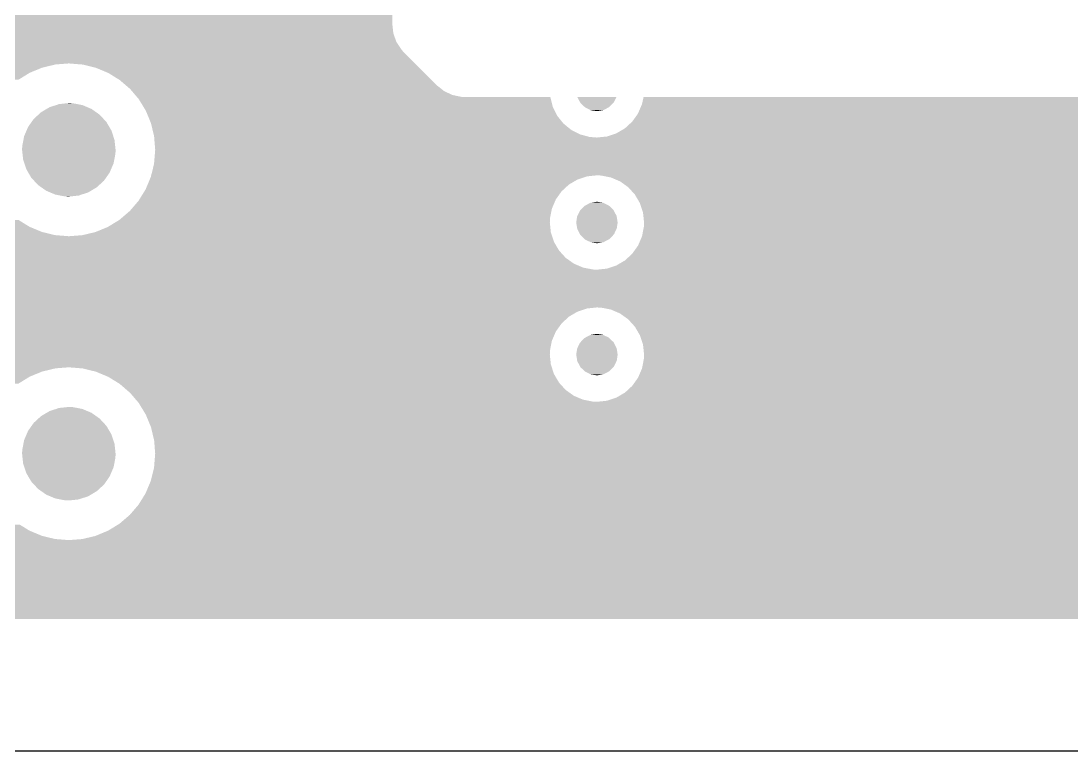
# Model space of a CAD drawing. Extents: x 295 to 953, y 10 to 290.
# Drawn here: x 651.95 to 672.15, y 70 to 84.03 of the extents above; entities that cross this region are included whole.
import ezdxf

# ---------------------------------------------------------------- set-up
doc = ezdxf.new("R2010")
doc.units = 0
doc.header["$LTSCALE"] = 5
doc.header["$MEASUREMENT"] = 0
doc.layers.add('FROMC1', color=7, linetype='CONTINUOUS')

msp = doc.modelspace()

# ---------------------------------------------------------------- linework, layer by layer
at = {"layer": 'FROMC1'}
msp.add_line((586.477, 70), (794.473, 70), dxfattribs=at)
msp.add_line((586.477, 70), (794.473, 70), dxfattribs=at)
for points in [[(600.798, 83.97), (600.798, 86.238), (659.091, 83.97), (659.091, 86.238)], [(600.798, 83.795), (600.798, 83.97), (659.111, 83.795), (659.091, 83.97)], [(600.798, 83.63), (600.798, 83.795), (659.17, 83.63), (659.111, 83.795)], [(600.798, 83.607), (600.798, 83.63), (659.186, 83.607), (659.17, 83.63)], [(606.592, 83.603), (606.513, 83.607), (659.188, 83.603), (659.186, 83.607)], [(606.781, 83.566), (606.592, 83.603), (659.212, 83.566), (659.188, 83.603)], [(606.957, 83.491), (606.781, 83.566), (659.262, 83.491), (659.212, 83.566)], [(606.967, 83.483), (606.957, 83.491), (659.266, 83.483), (659.262, 83.491)], [(607.04, 83.431), (606.967, 83.483), (659.314, 83.431), (659.266, 83.483)], [(607.113, 83.38), (607.04, 83.431), (659.365, 83.38), (659.314, 83.431)], [(607.242, 83.238), (607.113, 83.38), (659.507, 83.238), (659.365, 83.38)], [(607.254, 83.218), (607.242, 83.238), (659.527, 83.218), (659.507, 83.238)], [(642.956, 83.198), (642.708, 83.218), (652.609, 83.198), (652.868, 83.218)], [(642.977, 83.196), (642.956, 83.198), (652.602, 83.196), (652.609, 83.198)], [(643.216, 83.137), (642.977, 83.196), (652.356, 83.137), (652.602, 83.196)], [(643.229, 83.134), (643.216, 83.137), (652.348, 83.134), (652.356, 83.137)], [(643.457, 83.039), (643.229, 83.134), (652.116, 83.039), (652.348, 83.134)], [(643.468, 83.034), (643.457, 83.039), (652.108, 83.034), (652.116, 83.039)], [(643.679, 82.903), (643.468, 83.034), (651.895, 82.903), (652.108, 83.034)], [(653.137, 83.196), (652.868, 83.218), (659.549, 83.196), (659.527, 83.218)], [(653.389, 83.134), (653.137, 83.196), (659.611, 83.134), (659.549, 83.196)], [(653.628, 83.034), (653.389, 83.134), (659.711, 83.034), (659.611, 83.134)], [(653.849, 82.897), (653.628, 83.034), (659.848, 82.897), (659.711, 83.034)], [(653.966, 82.796), (653.849, 82.897), (659.949, 82.796), (659.848, 82.897)], [(654.046, 82.728), (653.966, 82.796), (660.035, 82.728), (659.949, 82.796)], [(654.081, 82.687), (654.046, 82.728), (660.086, 82.687), (660.035, 82.728)], [(654.144, 82.612), (654.081, 82.687), (660.245, 82.612), (660.086, 82.687)], [(652.622, 82.417), (652.678, 82.436), (653.129, 82.417), (653.032, 82.436)], [(652.678, 82.436), (652.839, 82.453), (653.032, 82.436), (652.941, 82.453)], [(652.839, 82.453), (652.868, 82.456), (652.941, 82.453), (652.868, 82.456)], [(654.175, 82.576), (654.144, 82.612), (660.417, 82.576), (660.245, 82.612)], [(654.177, 82.573), (654.175, 82.576), (660.488, 82.573), (660.417, 82.576)], [(654.178, 82.573), (654.177, 82.573), (662.13, 82.573), (662.129, 82.573)], [(654.214, 82.53), (654.178, 82.573), (662.141, 82.53), (662.13, 82.573)], [(654.301, 82.387), (654.214, 82.53), (662.177, 82.387), (662.141, 82.53)], [(662.65, 82.572), (662.65, 82.573), (663.405, 82.572), (663.405, 82.573)], [(662.703, 82.471), (662.65, 82.572), (663.354, 82.471), (663.405, 82.572)], [(662.709, 82.46), (662.703, 82.471), (663.344, 82.46), (663.354, 82.471)], [(662.792, 82.38), (662.709, 82.46), (663.265, 82.38), (663.344, 82.46)], [(663.874, 82.387), (663.894, 82.432), (673.607, 82.387), (673.595, 82.432)], [(663.894, 82.432), (663.925, 82.573), (673.595, 82.432), (673.56, 82.573)], [(663.925, 82.573), (663.926, 82.573), (673.56, 82.573), (673.559, 82.573)], [(652.192, 82.15), (652.282, 82.233), (653.537, 82.15), (653.46, 82.233)], [(652.282, 82.233), (652.332, 82.279), (653.46, 82.233), (653.395, 82.279)], [(652.332, 82.279), (652.44, 82.343), (653.395, 82.279), (653.304, 82.343)], [(652.44, 82.343), (652.496, 82.376), (653.304, 82.343), (653.226, 82.376)], [(652.496, 82.376), (652.622, 82.417), (653.226, 82.376), (653.129, 82.417)], [(654.349, 82.308), (654.301, 82.387), (662.215, 82.308), (662.177, 82.387)], [(654.388, 82.215), (654.349, 82.308), (662.261, 82.215), (662.215, 82.308)], [(662.8, 82.372), (662.792, 82.38), (663.251, 82.372), (663.265, 82.38)], [(662.907, 82.321), (662.8, 82.372), (663.153, 82.321), (663.251, 82.372)], [(662.915, 82.317), (662.907, 82.321), (663.128, 82.317), (663.153, 82.321)], [(663.028, 82.301), (662.915, 82.317), (663.028, 82.301), (663.128, 82.317)], [(663.789, 82.215), (663.818, 82.256), (673.691, 82.215), (673.671, 82.256)], [(663.818, 82.256), (663.874, 82.387), (673.671, 82.256), (673.607, 82.387)], [(652.082, 81.994), (652.151, 82.093), (653.648, 81.994), (653.59, 82.093)], [(652.151, 82.093), (652.192, 82.15), (653.59, 82.093), (653.537, 82.15)], [(654.448, 82.068), (654.388, 82.215), (662.378, 82.068), (662.261, 82.215)], [(654.449, 82.065), (654.448, 82.068), (662.381, 82.065), (662.378, 82.068)], [(654.478, 81.943), (654.449, 82.065), (662.529, 81.943), (662.381, 82.065)], [(663.566, 81.97), (663.669, 82.065), (673.925, 81.97), (673.811, 82.065)], [(663.669, 82.065), (663.707, 82.1), (673.811, 82.065), (673.783, 82.1)], [(663.707, 82.1), (663.789, 82.215), (673.783, 82.1), (673.691, 82.215)], [(651.994, 81.747), (652.007, 81.818), (653.746, 81.747), (653.723, 81.818)], [(652.007, 81.818), (652.054, 81.928), (653.723, 81.818), (653.687, 81.928)], [(652.054, 81.928), (652.082, 81.994), (653.687, 81.928), (653.648, 81.994)], [(654.499, 81.855), (654.478, 81.943), (662.699, 81.855), (662.529, 81.943)], [(654.508, 81.816), (654.499, 81.855), (662.843, 81.816), (662.699, 81.855)], [(654.509, 81.805), (654.508, 81.816), (662.884, 81.805), (662.843, 81.816)], [(663.135, 81.805), (663.218, 81.813), (674.314, 81.805), (674.281, 81.813)], [(663.218, 81.813), (663.344, 81.855), (674.281, 81.813), (674.129, 81.855)], [(663.344, 81.855), (663.4, 81.873), (674.129, 81.855), (674.093, 81.873)], [(663.4, 81.873), (663.519, 81.943), (674.093, 81.873), (673.959, 81.943)], [(663.519, 81.943), (663.566, 81.97), (673.959, 81.943), (673.925, 81.97)], [(651.968, 81.557), (651.971, 81.631), (653.767, 81.557), (653.759, 81.631)], [(651.971, 81.631), (651.994, 81.747), (653.759, 81.631), (653.746, 81.747)], [(654.51, 81.793), (654.509, 81.805), (663.028, 81.793), (662.884, 81.805)], [(654.514, 81.74), (654.51, 81.793), (687.281, 81.74), (687.502, 81.793)], [(654.522, 81.642), (654.514, 81.74), (687.041, 81.642), (687.281, 81.74)], [(654.529, 81.557), (654.522, 81.642), (686.903, 81.557), (687.041, 81.642)], [(663.028, 81.793), (663.135, 81.805), (674.458, 81.793), (674.314, 81.805)], [(651.976, 81.483), (651.968, 81.557), (653.764, 81.483), (653.767, 81.557)], [(651.989, 81.367), (651.976, 81.483), (653.742, 81.367), (653.764, 81.483)], [(654.511, 81.338), (654.525, 81.506), (686.622, 81.338), (686.82, 81.506)], [(654.525, 81.506), (654.529, 81.557), (686.82, 81.506), (686.903, 81.557)], [(652.012, 81.296), (651.989, 81.367), (653.728, 81.296), (653.742, 81.367)], [(652.049, 81.186), (652.012, 81.296), (653.681, 81.186), (653.728, 81.296)], [(654.471, 81.141), (654.507, 81.288), (686.452, 81.141), (686.578, 81.288)], [(654.507, 81.288), (654.511, 81.338), (686.578, 81.288), (686.622, 81.338)], [(652.087, 81.12), (652.049, 81.186), (653.653, 81.12), (653.681, 81.186)], [(652.145, 81.021), (652.087, 81.12), (653.584, 81.021), (653.653, 81.12)], [(652.198, 80.964), (652.145, 81.021), (653.544, 80.964), (653.584, 81.021)], [(654.424, 80.987), (654.445, 81.036), (662.655, 80.987), (662.804, 81.036)], [(654.445, 81.036), (654.447, 81.047), (662.804, 81.036), (662.837, 81.047)], [(654.447, 81.047), (654.452, 81.067), (662.837, 81.047), (663.028, 81.067)], [(654.452, 81.067), (654.471, 81.141), (686.406, 81.067), (686.452, 81.141)], [(663.107, 81.063), (663.028, 81.067), (686.404, 81.063), (686.406, 81.067)], [(663.296, 81.026), (663.107, 81.063), (686.381, 81.026), (686.404, 81.063)], [(663.472, 80.951), (663.296, 81.026), (686.334, 80.951), (686.381, 81.026)], [(652.275, 80.881), (652.198, 80.964), (653.453, 80.881), (653.544, 80.964)], [(652.34, 80.835), (652.275, 80.881), (653.403, 80.835), (653.453, 80.881)], [(652.431, 80.771), (652.34, 80.835), (653.295, 80.771), (653.403, 80.835)], [(654.344, 80.796), (654.384, 80.89), (662.387, 80.796), (662.489, 80.89)], [(654.384, 80.89), (654.424, 80.987), (662.489, 80.89), (662.655, 80.987)], [(663.514, 80.921), (663.472, 80.951), (686.316, 80.921), (686.334, 80.951)], [(663.628, 80.84), (663.514, 80.921), (686.282, 80.84), (686.316, 80.921)], [(663.757, 80.698), (663.628, 80.84), (686.222, 80.698), (686.282, 80.84)], [(652.509, 80.738), (652.431, 80.771), (653.239, 80.738), (653.295, 80.771)], [(652.606, 80.697), (652.509, 80.738), (653.113, 80.697), (653.239, 80.738)], [(652.703, 80.678), (652.606, 80.697), (653.057, 80.678), (653.113, 80.697)], [(652.794, 80.661), (652.703, 80.678), (652.896, 80.661), (653.057, 80.678)], [(652.868, 80.658), (652.794, 80.661), (652.868, 80.658), (652.896, 80.661)], [(654.208, 80.576), (654.225, 80.604), (662.225, 80.576), (662.237, 80.604)], [(654.225, 80.604), (654.322, 80.76), (662.237, 80.604), (662.348, 80.76)], [(654.322, 80.76), (654.344, 80.796), (662.348, 80.76), (662.387, 80.796)], [(663.767, 80.681), (663.757, 80.698), (686.215, 80.681), (686.222, 80.698)], [(663.854, 80.533), (663.767, 80.681), (686.179, 80.533), (686.215, 80.681)], [(654.038, 80.379), (654.081, 80.428), (662.152, 80.379), (662.161, 80.428)], [(654.081, 80.428), (654.208, 80.576), (662.161, 80.428), (662.225, 80.576)], [(662.71, 80.398), (662.79, 80.48), (663.348, 80.398), (663.263, 80.48)], [(662.79, 80.48), (662.802, 80.486), (663.263, 80.48), (663.257, 80.486)], [(662.802, 80.486), (662.902, 80.539), (663.257, 80.486), (663.149, 80.539)], [(662.902, 80.539), (662.922, 80.542), (663.149, 80.539), (663.143, 80.542)], [(662.922, 80.542), (663.028, 80.559), (663.143, 80.542), (663.028, 80.559)], [(663.888, 80.429), (663.854, 80.533), (686.153, 80.429), (686.179, 80.533)], [(663.914, 80.351), (663.888, 80.429), (686.147, 80.351), (686.153, 80.429)], [(643.467, 80.08), (643.681, 80.211), (652.107, 80.08), (651.896, 80.211)], [(653.758, 80.16), (653.841, 80.211), (662.121, 80.16), (662.123, 80.211)], [(653.841, 80.211), (653.875, 80.24), (662.123, 80.211), (662.124, 80.24)], [(653.875, 80.24), (654.038, 80.379), (662.124, 80.24), (662.152, 80.379)], [(662.629, 80.16), (662.646, 80.275), (663.426, 80.16), (663.408, 80.275)], [(662.646, 80.275), (662.651, 80.285), (663.408, 80.275), (663.406, 80.285)], [(662.651, 80.285), (662.701, 80.389), (663.406, 80.285), (663.352, 80.389)], [(662.701, 80.389), (662.71, 80.398), (663.352, 80.389), (663.348, 80.398)], [(663.934, 80.16), (663.914, 80.351), (686.131, 80.16), (686.147, 80.351)], [(643.227, 79.98), (643.459, 80.075), (652.346, 79.98), (652.118, 80.075)], [(643.459, 80.075), (643.467, 80.08), (652.118, 80.075), (652.107, 80.08)], [(653.379, 79.976), (653.619, 80.075), (662.14, 79.976), (662.13, 80.075)], [(653.619, 80.075), (653.758, 80.16), (662.13, 80.075), (662.121, 80.16)], [(662.647, 80.045), (662.629, 80.16), (663.409, 80.045), (663.426, 80.16)], [(662.649, 80.035), (662.647, 80.045), (663.404, 80.035), (663.409, 80.045)], [(662.703, 79.931), (662.649, 80.035), (663.354, 79.931), (663.404, 80.035)], [(663.896, 79.901), (663.931, 80.08), (686.152, 79.901), (686.138, 80.08)], [(663.931, 80.08), (663.934, 80.16), (686.138, 80.08), (686.131, 80.16)], [(614.361, 79.787), (614.325, 79.896), (662.201, 79.787), (662.165, 79.896)], [(642.708, 79.896), (642.966, 79.916), (652.868, 79.896), (652.619, 79.916)], [(642.966, 79.916), (642.973, 79.918), (652.619, 79.916), (652.598, 79.918)], [(642.973, 79.918), (643.219, 79.976), (652.598, 79.918), (652.359, 79.976)], [(643.219, 79.976), (643.227, 79.98), (652.359, 79.976), (652.346, 79.98)], [(652.868, 79.896), (653.126, 79.916), (662.165, 79.896), (662.159, 79.916)], [(653.126, 79.916), (653.349, 79.969), (662.159, 79.916), (662.141, 79.969)], [(653.349, 79.969), (653.379, 79.976), (662.141, 79.969), (662.14, 79.976)], [(662.707, 79.922), (662.703, 79.931), (663.345, 79.922), (663.354, 79.931)], [(662.792, 79.84), (662.707, 79.922), (663.265, 79.84), (663.345, 79.922)], [(662.798, 79.834), (662.792, 79.84), (663.253, 79.834), (663.265, 79.84)], [(662.906, 79.781), (662.798, 79.834), (663.153, 79.781), (663.253, 79.834)], [(663.818, 79.716), (663.894, 79.892), (686.196, 79.716), (686.154, 79.892)], [(663.894, 79.892), (663.896, 79.901), (686.154, 79.892), (686.152, 79.901)], [(614.384, 79.716), (614.361, 79.787), (662.243, 79.716), (662.201, 79.787)], [(614.394, 79.622), (614.384, 79.716), (662.298, 79.622), (662.243, 79.716)], [(614.404, 79.525), (614.394, 79.622), (662.386, 79.525), (662.298, 79.622)], [(662.913, 79.778), (662.906, 79.781), (663.133, 79.778), (663.153, 79.781)], [(663.028, 79.761), (662.913, 79.778), (663.028, 79.761), (663.133, 79.778)], [(663.707, 79.56), (663.77, 79.649), (686.249, 79.56), (686.212, 79.649)], [(663.77, 79.649), (663.818, 79.716), (686.212, 79.649), (686.196, 79.716)], [(614.386, 79.369), (614.401, 79.445), (662.583, 79.369), (662.477, 79.445)], [(614.401, 79.445), (614.402, 79.48), (662.477, 79.445), (662.427, 79.48)], [(614.402, 79.48), (614.404, 79.525), (662.427, 79.48), (662.386, 79.525)], [(663.4, 79.333), (663.529, 79.409), (686.357, 79.333), (686.311, 79.409)], [(663.529, 79.409), (663.566, 79.43), (686.311, 79.409), (686.302, 79.43)], [(663.566, 79.43), (663.707, 79.56), (686.302, 79.43), (686.249, 79.56)], [(614.288, 79.081), (614.334, 79.187), (686.536, 79.081), (686.446, 79.187)], [(614.334, 79.187), (614.362, 79.253), (686.446, 79.187), (686.406, 79.253)], [(614.362, 79.253), (614.364, 79.257), (663.028, 79.253), (662.948, 79.257)], [(614.364, 79.257), (614.371, 79.294), (662.946, 79.257), (662.76, 79.294)], [(614.364, 79.257), (614.364, 79.257), (662.948, 79.257), (662.946, 79.257)], [(614.371, 79.294), (614.386, 79.369), (662.76, 79.294), (662.583, 79.369)], [(663.028, 79.253), (663.218, 79.273), (686.406, 79.253), (686.393, 79.273)], [(663.218, 79.273), (663.4, 79.333), (686.393, 79.273), (686.357, 79.333)], [(614.177, 78.925), (614.223, 78.989), (686.689, 78.925), (686.614, 78.989)], [(614.223, 78.989), (614.288, 79.081), (686.614, 78.989), (686.536, 79.081)], [(613.87, 78.698), (614.036, 78.795), (687.007, 78.698), (686.851, 78.795)], [(614.036, 78.795), (614.063, 78.82), (686.851, 78.795), (686.811, 78.82)], [(614.063, 78.82), (614.177, 78.925), (686.811, 78.82), (686.689, 78.925)], [(600.798, 78.583), (600.798, 78.618), (687.271, 78.583), (687.187, 78.618)], [(600.798, 78.527), (600.798, 78.583), (687.499, 78.527), (687.271, 78.583)], [(613.498, 78.618), (613.688, 78.638), (687.187, 78.618), (687.138, 78.638)], [(613.688, 78.638), (613.824, 78.683), (687.138, 78.638), (687.032, 78.683)], [(613.824, 78.683), (613.87, 78.698), (687.032, 78.683), (687.007, 78.698)], [(600.798, 78.507), (600.798, 78.527), (662.837, 78.507), (663.028, 78.527)], [(600.798, 78.447), (600.798, 78.507), (662.655, 78.447), (662.837, 78.507)], [(600.798, 78.35), (600.798, 78.447), (662.489, 78.35), (662.655, 78.447)], [(663.107, 78.523), (663.028, 78.527), (674.424, 78.523), (674.458, 78.527)], [(663.193, 78.507), (663.107, 78.523), (674.267, 78.507), (674.424, 78.523)], [(663.296, 78.486), (663.193, 78.507), (674.205, 78.486), (674.267, 78.507)], [(663.388, 78.447), (663.296, 78.486), (674.085, 78.447), (674.205, 78.486)], [(663.472, 78.411), (663.388, 78.447), (674.023, 78.411), (674.085, 78.447)], [(663.557, 78.35), (663.472, 78.411), (673.919, 78.35), (674.023, 78.411)], [(600.798, 78.22), (600.798, 78.35), (662.348, 78.22), (662.489, 78.35)], [(600.798, 78.064), (600.798, 78.22), (662.237, 78.064), (662.348, 78.22)], [(663.628, 78.3), (663.557, 78.35), (673.865, 78.3), (673.919, 78.35)], [(663.7, 78.22), (663.628, 78.3), (673.778, 78.22), (673.865, 78.3)], [(663.757, 78.158), (663.7, 78.22), (673.734, 78.158), (673.778, 78.22)], [(600.798, 77.888), (600.798, 78.064), (662.161, 77.888), (662.237, 78.064)], [(662.802, 77.946), (662.902, 77.999), (663.257, 77.946), (663.149, 77.999)], [(662.902, 77.999), (662.922, 78.002), (663.149, 77.999), (663.143, 78.002)], [(662.922, 78.002), (663.028, 78.019), (663.143, 78.002), (663.028, 78.019)], [(663.812, 78.064), (663.757, 78.158), (673.667, 78.064), (673.734, 78.158)], [(663.854, 77.993), (663.812, 78.064), (673.636, 77.993), (673.667, 78.064)], [(663.889, 77.888), (663.854, 77.993), (673.591, 77.888), (673.636, 77.993)], [(600.798, 77.7), (600.798, 77.888), (662.124, 77.7), (662.161, 77.888)], [(662.651, 77.745), (662.701, 77.849), (663.406, 77.745), (663.352, 77.849)], [(662.701, 77.849), (662.71, 77.858), (663.352, 77.849), (663.348, 77.858)], [(662.71, 77.858), (662.79, 77.94), (663.348, 77.858), (663.263, 77.94)], [(662.79, 77.94), (662.802, 77.946), (663.263, 77.94), (663.257, 77.946)], [(663.914, 77.811), (663.889, 77.888), (673.576, 77.811), (673.591, 77.888)], [(663.926, 77.7), (663.914, 77.811), (673.554, 77.7), (673.576, 77.811)], [(600.798, 77.62), (600.798, 77.7), (662.121, 77.62), (662.124, 77.7)], [(600.798, 77.429), (600.798, 77.62), (662.141, 77.429), (662.121, 77.62)], [(662.629, 77.62), (662.646, 77.735), (663.426, 77.62), (663.408, 77.735)], [(662.647, 77.505), (662.629, 77.62), (663.409, 77.505), (663.426, 77.62)], [(662.646, 77.735), (662.651, 77.745), (663.408, 77.735), (663.406, 77.745)], [(663.934, 77.62), (663.926, 77.7), (673.551, 77.62), (673.554, 77.7)], [(663.931, 77.54), (663.934, 77.62), (673.559, 77.54), (673.551, 77.62)], [(600.798, 77.376), (600.798, 77.429), (662.159, 77.376), (662.141, 77.429)], [(628.986, 77.356), (628.738, 77.376), (652.609, 77.356), (652.868, 77.376)], [(653.137, 77.354), (652.868, 77.376), (662.166, 77.354), (662.159, 77.376)], [(662.649, 77.495), (662.647, 77.505), (663.404, 77.495), (663.409, 77.505)], [(662.703, 77.391), (662.649, 77.495), (663.354, 77.391), (663.404, 77.495)], [(662.707, 77.382), (662.703, 77.391), (663.345, 77.382), (663.354, 77.391)], [(662.792, 77.3), (662.707, 77.382), (663.265, 77.3), (663.345, 77.382)], [(663.894, 77.352), (663.909, 77.429), (673.596, 77.352), (673.571, 77.429)], [(663.909, 77.429), (663.931, 77.54), (673.571, 77.429), (673.559, 77.54)], [(629.007, 77.354), (628.986, 77.356), (652.602, 77.354), (652.609, 77.356)], [(629.246, 77.295), (629.007, 77.354), (652.356, 77.295), (652.602, 77.354)], [(629.259, 77.292), (629.246, 77.295), (652.348, 77.292), (652.356, 77.295)], [(629.487, 77.197), (629.259, 77.292), (652.116, 77.197), (652.348, 77.292)], [(629.498, 77.192), (629.487, 77.197), (652.108, 77.192), (652.116, 77.197)], [(629.709, 77.061), (629.498, 77.192), (651.895, 77.061), (652.108, 77.192)], [(653.389, 77.292), (653.137, 77.354), (662.186, 77.292), (662.166, 77.354)], [(653.496, 77.247), (653.389, 77.292), (662.201, 77.247), (662.186, 77.292)], [(653.628, 77.192), (653.496, 77.247), (662.233, 77.192), (662.201, 77.247)], [(653.806, 77.082), (653.628, 77.192), (662.298, 77.082), (662.233, 77.192)], [(662.798, 77.294), (662.792, 77.3), (663.253, 77.294), (663.265, 77.3)], [(662.906, 77.241), (662.798, 77.294), (663.153, 77.241), (663.253, 77.294)], [(662.913, 77.238), (662.906, 77.241), (663.133, 77.238), (663.153, 77.241)], [(663.028, 77.221), (662.913, 77.238), (663.028, 77.221), (663.133, 77.238)], [(663.751, 77.082), (663.818, 77.176), (673.728, 77.082), (673.673, 77.176)], [(663.818, 77.176), (663.849, 77.247), (673.673, 77.176), (673.631, 77.247)], [(663.849, 77.247), (663.894, 77.352), (673.631, 77.247), (673.596, 77.352)], [(653.849, 77.055), (653.806, 77.082), (662.322, 77.055), (662.298, 77.082)], [(653.982, 76.94), (653.849, 77.055), (662.427, 76.94), (662.322, 77.055)], [(663.621, 76.94), (663.707, 77.02), (673.857, 76.94), (673.785, 77.02)], [(663.707, 77.02), (663.751, 77.082), (673.785, 77.02), (673.728, 77.082)], [(654.046, 76.886), (653.982, 76.94), (662.504, 76.886), (662.427, 76.94)], [(654.094, 76.829), (654.046, 76.886), (662.583, 76.829), (662.504, 76.886)], [(654.158, 76.754), (654.094, 76.829), (662.76, 76.754), (662.583, 76.829)], [(663.28, 76.754), (663.4, 76.793), (674.19, 76.754), (674.097, 76.793)], [(663.4, 76.793), (663.462, 76.829), (674.097, 76.793), (674.013, 76.829)], [(663.462, 76.829), (663.566, 76.89), (674.013, 76.829), (673.928, 76.89)], [(663.566, 76.89), (663.621, 76.94), (673.928, 76.89), (673.857, 76.94)], [(652.496, 76.534), (652.622, 76.575), (653.226, 76.534), (653.129, 76.575)], [(652.622, 76.575), (652.678, 76.594), (653.129, 76.575), (653.032, 76.594)], [(652.678, 76.594), (652.839, 76.611), (653.032, 76.594), (652.941, 76.611)], [(652.839, 76.611), (652.868, 76.614), (652.941, 76.611), (652.868, 76.614)], [(654.19, 76.717), (654.158, 76.754), (662.948, 76.717), (662.76, 76.754)], [(654.193, 76.713), (654.19, 76.717), (663.028, 76.713), (662.948, 76.717)], [(654.214, 76.688), (654.193, 76.713), (684.401, 76.688), (684.393, 76.713)], [(654.26, 76.612), (654.214, 76.688), (684.426, 76.612), (684.401, 76.688)], [(654.349, 76.466), (654.26, 76.612), (684.511, 76.466), (684.426, 76.612)], [(663.028, 76.713), (663.061, 76.717), (674.458, 76.713), (674.378, 76.717)], [(663.061, 76.717), (663.218, 76.733), (674.378, 76.717), (674.293, 76.733)], [(663.218, 76.733), (663.28, 76.754), (674.293, 76.733), (674.19, 76.754)], [(652.192, 76.308), (652.282, 76.391), (653.537, 76.308), (653.46, 76.391)], [(652.282, 76.391), (652.332, 76.437), (653.46, 76.391), (653.395, 76.437)], [(652.332, 76.437), (652.44, 76.501), (653.395, 76.437), (653.304, 76.501)], [(652.44, 76.501), (652.496, 76.534), (653.304, 76.501), (653.226, 76.534)], [(654.357, 76.447), (654.349, 76.466), (684.523, 76.447), (684.511, 76.466)], [(654.415, 76.305), (654.357, 76.447), (684.652, 76.305), (684.523, 76.447)], [(652.082, 76.152), (652.151, 76.251), (653.648, 76.152), (653.59, 76.251)], [(652.151, 76.251), (652.192, 76.308), (653.59, 76.251), (653.537, 76.308)], [(654.448, 76.226), (654.415, 76.305), (684.764, 76.226), (684.652, 76.305)], [(654.456, 76.194), (654.448, 76.226), (684.808, 76.194), (684.764, 76.226)], [(654.474, 76.119), (654.456, 76.194), (684.985, 76.119), (684.808, 76.194)], [(651.994, 75.905), (652.007, 75.976), (653.746, 75.905), (653.723, 75.976)], [(652.007, 75.976), (652.054, 76.086), (653.723, 75.976), (653.687, 76.086)], [(652.054, 76.086), (652.082, 76.152), (653.687, 76.086), (653.648, 76.152)], [(654.483, 76.082), (654.474, 76.119), (685.173, 76.082), (684.985, 76.119)], [(654.483, 76.078), (654.483, 76.082), (685.253, 76.078), (685.173, 76.082)], [(654.489, 76.055), (654.483, 76.078), (728.959, 76.055), (728.951, 76.078)], [(654.502, 76.002), (654.489, 76.055), (728.982, 76.002), (728.959, 76.055)], [(654.505, 75.987), (654.502, 76.002), (728.99, 75.987), (728.982, 76.002)], [(654.508, 75.974), (654.505, 75.987), (711.166, 75.974), (711.288, 75.987)], [(654.509, 75.967), (654.508, 75.974), (711.097, 75.967), (711.166, 75.974)], [(654.514, 75.907), (654.509, 75.967), (710.915, 75.907), (711.097, 75.967)], [(651.968, 75.715), (651.971, 75.789), (653.767, 75.715), (653.759, 75.789)], [(651.971, 75.789), (651.994, 75.905), (653.759, 75.789), (653.746, 75.905)], [(654.521, 75.81), (654.514, 75.907), (710.749, 75.81), (710.915, 75.907)], [(654.529, 75.715), (654.521, 75.81), (710.646, 75.715), (710.749, 75.81)], [(651.976, 75.641), (651.968, 75.715), (653.764, 75.641), (653.767, 75.715)], [(651.989, 75.525), (651.976, 75.641), (653.742, 75.525), (653.764, 75.641)], [(654.513, 75.524), (654.526, 75.68), (710.497, 75.524), (710.608, 75.68)], [(654.526, 75.68), (654.529, 75.715), (710.608, 75.68), (710.646, 75.715)], [(652.012, 75.454), (651.989, 75.525), (653.728, 75.454), (653.742, 75.525)], [(652.049, 75.344), (652.012, 75.454), (653.681, 75.344), (653.728, 75.454)], [(654.483, 75.348), (654.507, 75.446), (710.421, 75.348), (710.463, 75.446)], [(654.507, 75.446), (654.513, 75.524), (710.463, 75.446), (710.497, 75.524)], [(652.087, 75.278), (652.049, 75.344), (653.653, 75.278), (653.681, 75.344)], [(652.145, 75.179), (652.087, 75.278), (653.584, 75.179), (653.653, 75.278)], [(652.198, 75.122), (652.145, 75.179), (653.544, 75.122), (653.584, 75.179)], [(654.397, 75.08), (654.431, 75.16), (710.381, 75.08), (710.384, 75.16)], [(654.431, 75.16), (654.445, 75.194), (710.384, 75.16), (710.391, 75.194)], [(654.445, 75.194), (654.483, 75.348), (710.391, 75.194), (710.421, 75.348)], [(652.275, 75.039), (652.198, 75.122), (653.453, 75.039), (653.544, 75.122)], [(652.34, 74.993), (652.275, 75.039), (653.403, 74.993), (653.453, 75.039)], [(652.431, 74.929), (652.34, 74.993), (653.295, 74.929), (653.403, 74.993)], [(654.304, 74.889), (654.344, 74.954), (710.401, 74.889), (710.394, 74.954)], [(654.344, 74.954), (654.397, 75.08), (710.394, 74.954), (710.381, 75.08)], [(652.509, 74.896), (652.431, 74.929), (653.239, 74.896), (653.295, 74.929)], [(652.606, 74.855), (652.509, 74.896), (653.113, 74.855), (653.239, 74.896)], [(652.703, 74.836), (652.606, 74.855), (653.057, 74.836), (653.113, 74.855)], [(652.794, 74.819), (652.703, 74.836), (652.896, 74.819), (653.057, 74.836)], [(652.868, 74.816), (652.794, 74.819), (652.868, 74.816), (652.896, 74.819)], [(654.208, 74.734), (654.304, 74.889), (710.452, 74.734), (710.401, 74.889)], [(654.038, 74.537), (654.043, 74.542), (710.562, 74.537), (710.558, 74.542)], [(654.043, 74.542), (654.185, 74.707), (710.558, 74.542), (710.461, 74.707)], [(654.185, 74.707), (654.208, 74.734), (710.461, 74.707), (710.452, 74.734)], [(639.905, 74.253), (640.071, 74.35), (652.082, 74.253), (651.926, 74.35)], [(653.711, 74.289), (653.841, 74.369), (710.843, 74.289), (710.732, 74.369)], [(653.841, 74.369), (653.878, 74.4), (710.732, 74.369), (710.687, 74.4)], [(653.878, 74.4), (654.038, 74.537), (710.687, 74.4), (710.562, 74.537)], [(629.249, 74.134), (629.257, 74.138), (652.359, 74.134), (652.346, 74.138)], [(629.257, 74.138), (629.343, 74.173), (652.346, 74.138), (652.262, 74.173)], [(639.533, 74.173), (639.723, 74.193), (652.262, 74.173), (652.213, 74.193)], [(639.723, 74.193), (639.859, 74.238), (652.213, 74.193), (652.107, 74.238)], [(639.859, 74.238), (639.905, 74.253), (652.107, 74.238), (652.082, 74.253)], [(653.379, 74.134), (653.415, 74.15), (741.666, 74.134), (741.659, 74.15)], [(653.415, 74.15), (653.473, 74.173), (741.659, 74.15), (741.651, 74.173)], [(653.473, 74.173), (653.481, 74.177), (711.288, 74.173), (711.208, 74.177)], [(653.481, 74.177), (653.571, 74.214), (711.208, 74.177), (711.02, 74.214)], [(653.571, 74.214), (653.619, 74.233), (711.02, 74.214), (710.974, 74.233)], [(653.619, 74.233), (653.711, 74.289), (710.974, 74.233), (710.843, 74.289)], [(600.798, 74.047), (600.798, 74.054), (741.709, 74.047), (741.705, 74.054)], [(600.798, 73.998), (600.798, 74.047), (741.739, 73.998), (741.709, 74.047)], [(600.798, 73.98), (600.798, 73.998), (741.751, 73.98), (741.739, 73.998)], [(600.798, 73.938), (600.798, 73.98), (744.194, 73.938), (744.17, 73.98)], [(600.798, 73.794), (600.798, 73.938), (741.938, 73.794), (742.082, 73.938)], [(600.798, 73.938), (600.798, 73.938), (742.082, 73.938), (742.083, 73.938)], [(628.738, 74.054), (628.996, 74.074), (652.868, 74.054), (652.619, 74.074)], [(628.996, 74.074), (629.003, 74.076), (652.619, 74.074), (652.598, 74.076)], [(629.003, 74.076), (629.249, 74.134), (652.598, 74.076), (652.359, 74.134)], [(652.868, 74.054), (653.126, 74.074), (741.705, 74.054), (741.694, 74.074)], [(653.126, 74.074), (653.223, 74.097), (741.694, 74.074), (741.682, 74.097)], [(653.223, 74.097), (653.379, 74.134), (741.682, 74.097), (741.666, 74.134)], [(600.798, 73.762), (600.798, 73.794), (741.986, 73.762), (741.938, 73.794)], [(600.798, 73.734), (600.798, 73.762), (742.035, 73.734), (741.986, 73.762)], [(600.798, 73.71), (600.798, 73.734), (742.087, 73.71), (742.035, 73.734)], [(600.798, 73.689), (600.798, 73.71), (742.14, 73.689), (742.087, 73.71)], [(600.798, 73.672), (600.798, 73.689), (742.194, 73.672), (742.14, 73.689)], [(600.798, 73.66), (600.798, 73.672), (742.25, 73.66), (742.194, 73.672)], [(600.798, 73.651), (600.798, 73.66), (742.306, 73.651), (742.25, 73.66)], [(600.798, 73.646), (600.798, 73.651), (742.363, 73.646), (742.306, 73.651)], [(600.798, 73.645), (600.798, 73.646), (742.42, 73.645), (742.363, 73.646)], [(600.798, 73.579), (600.798, 73.645), (744.675, 73.579), (744.52, 73.645)], [(600.798, 73.542), (600.798, 73.579), (744.863, 73.542), (744.675, 73.579)], [(600.798, 73.538), (600.798, 73.542), (744.943, 73.538), (744.863, 73.542)], [(600.798, 72.54), (600.798, 73.538), (779.868, 72.54), (779.868, 73.538)], [(600.798, 72.54), (600.798, 72.54), (779.867, 72.54), (779.868, 72.54)]]:
    msp.add_solid(points, dxfattribs=at)

doc.saveas('drawing.dxf')
